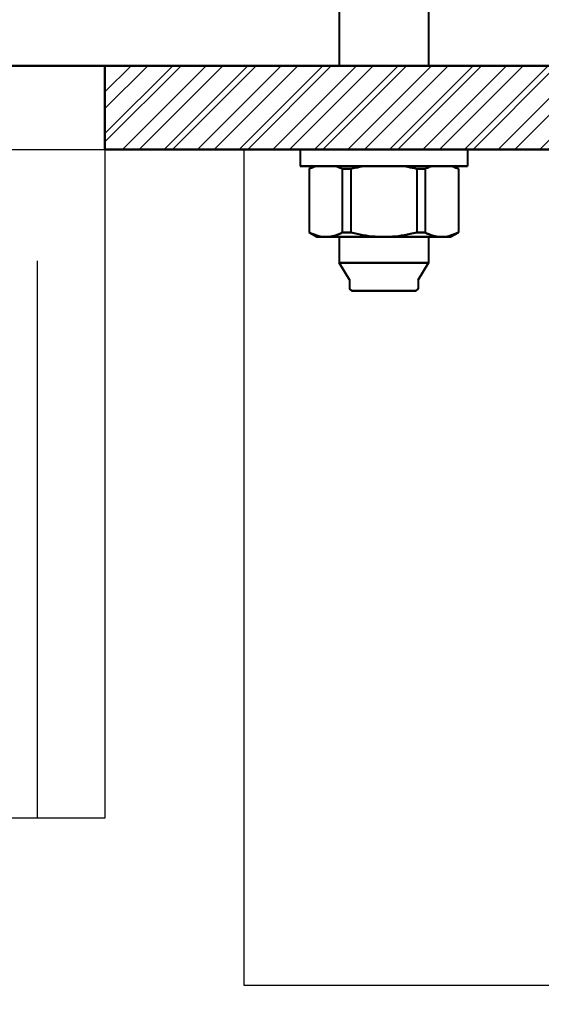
# Model space of a CAD drawing. Header units: millimetres. Extents: x 1415 to 3549, y 2194 to 4677.
# Drawn here: x 1796.9767 to 1797.0703, y 2309.1696 to 2309.3456 of the extents above; entities that cross this region are included whole.
import ezdxf

# ---------------------------------------------------------------- set-up
doc = ezdxf.new("R2010")
doc.units = ezdxf.units.MM
doc.linetypes.add('phl_center', pattern=[0.75, 0.4, -0.35])
doc.linetypes.add('phl_thick', pattern=[0])
doc.layers.get('0').update_dxf_attribs({"plot": 0})
for name, color, linetype, lineweight in [('armature longitudinali', 5, 'Continuous', 9), ('Layer3', 7, 'Continuous', 15), ('Layer4', 7, 'Continuous', 15), ('quote', 252, 'Continuous', 5), ('Setti', 5, 'Continuous', 30), ('sezionato particolari', 7, 'Continuous', 30)]:
    doc.layers.add(name, color=color, linetype=linetype, lineweight=lineweight)
doc.layers.add('projection', color=7, linetype='Continuous')
doc.styles.get("Standard").update_dxf_attribs({"font": 'arial.ttf'})
doc.dimstyles.new('quote acciaio', dxfattribs={"dimtxt": 0.01, "dimasz": 0.0025, "dimexe": 0, "dimexo": 0, "dimgap": 0.005, "dimtad": 2, "dimdec": 0, "dimlfac": 1000, "dimzin": 0, "dimdsep": 46, "dimtxsty": 'Standard', "dimblk": 'ARCHTICK', "dimcen": 0, "dimclre": 252, "dimadec": 0, "dimazin": 0, "dimtfac": 1, "dimtdec": 0, "dimtofl": 0, "dimtmove": 0, "dimatfit": 3, "dimfxl": 0.01, "dimfxlon": 1, "dimtolj": 1, "dimtzin": 0, "dimarcsym": 0})

# ---------------------------------------------------------------- blocks, each defined once
blk = doc.blocks.new('_ArchTick')
at = {"color": 0, "linetype": 'ByBlock', "const_width": 0.15}
blk.add_lwpolyline([(-0.5, -0.5), (0.5, 0.5)], dxfattribs=at)
blk = doc.blocks.new('*D1401')
at = {"layer": 'Defpoints', "color": 0, "linetype": 'phl_thick', "transparency": 16777216}
for p in [(1797.01704, 2309.3223), (1797.18511, 2309.3223), (1797.01704, 2309.1723)]:
    blk.add_point(p, dxfattribs=at)
at = {"layer": 'quote', "color": 252, "linetype": 'phl_thick', "lineweight": -2, "transparency": 16777216}
for p, q in [((1797.17511, 2309.3223), (1797.18511, 2309.3223)), ((1797.17511, 2309.1723), (1797.18511, 2309.1723))]:
    blk.add_line(p, q, dxfattribs=at)
at = {"layer": 'quote', "color": 0, "linetype": 'Continuous', "lineweight": -2, "transparency": 16777216}
blk.add_line((1797.18511, 2309.1723), (1797.18511, 2309.3223), dxfattribs=at)
at = {"layer": 'quote', "color": 0, "linetype": 'phl_thick', "lineweight": -2, "transparency": 16777216, "xscale": 0.0025, "yscale": 0.0025, "zscale": 0.0025}
for p, rotation in [((1797.18511, 2309.3223), 90), ((1797.18511, 2309.1723), 270)]:
    blk.add_blockref('_ArchTick', p, dxfattribs=dict(at, rotation=rotation))
at = {"layer": 'quote', "color": 0, "linetype": 'phl_thick', "transparency": 16777216, "insert": (1797.20032, 2309.2473), "char_height": 0.01, "width": 0.0221809, "attachment_point": 5, "rotation": 90}
blk.add_mtext('\\A1;{\\H2x;150}', dxfattribs=at)

msp = doc.modelspace()

# ---------------------------------------------------------------- hatches: boundary and pattern name
at = {"layer": 'quote', "transparency": 33554687}
h = msp.add_hatch(dxfattribs=at)
h.set_pattern_fill('ANSI32', color=256, scale=0.001)
h.set_pattern_definition([(45, (5.936466, -4.328958), (-0.00673519209, 0.00673519209), []), (45, (5.940956, -4.328958), (-0.00673519209, 0.00673519209), [])])
h.paths.add_polyline_path([(1797.12087, 2309.3223), (1797.12087, 2309.3373), (1797.19204, 2309.3373), (1797.19204, 2309.3223)])
h.paths.add_polyline_path([(1797.12087, 2309.3373), (1797.12087, 2309.3223), (1796.99204, 2309.3223), (1796.99204, 2309.3373)])
h = msp.add_hatch(dxfattribs=at)
h.set_pattern_fill('ANSI32', color=256, scale=0.001)
h.set_pattern_definition([(45, (7.92409, -4.328958), (-0.00673519209, 0.00673519209), []), (45, (7.92858, -4.328958), (-0.00673519209, 0.00673519209), [])])
h.paths.add_polyline_path([(1797.06322, 2309.3223), (1797.06321, 2309.3373), (1796.99204, 2309.3373), (1796.99204, 2309.3223)])
h.paths.add_polyline_path([(1797.06321, 2309.3373), (1797.06322, 2309.3223), (1797.19204, 2309.3223), (1797.19204, 2309.3373)])

# ---------------------------------------------------------------- linework, layer by layer
at = {"layer": 'armature longitudinali'}
msp.add_lwpolyline([(1794.84823, 2309.3223), (1796.99204, 2309.3223), (1796.99204, 2309.2023), (1796.69845, 2309.2023)], dxfattribs=at)
at = {"layer": 'armature longitudinali', "linetype": 'phl_center', "lineweight": 5, "ltscale": 0.1}
msp.add_lwpolyline([(1796.97995, 2309.3223), (1796.99204, 2309.3223), (1796.99204, 2309.2023), (1796.97995, 2309.2023)], close=True, dxfattribs=at)
at = {"layer": 'Layer3'}
msp.add_line((1796.99204, 2309.3373), (1797.19204, 2309.3373), dxfattribs=at)
at = {"layer": 'Layer4'}
msp.add_lwpolyline([(1797.08175, 2309.1723), (1797.01704, 2309.1723), (1797.01704, 2309.3223)], dxfattribs=at)
at = {"layer": 'projection', "color": 7, "linetype": 'phl_thick'}
for p, q in [((1797.03404, 2309.38015), (1797.03404, 2309.3373)), ((1797.05004, 2309.38015), (1797.05004, 2309.3373)), ((1797.05704, 2309.3223), (1797.02704, 2309.3223)), ((1797.02704, 2309.3223), (1797.02704, 2309.3193)), ((1797.02704, 2309.3223), (1797.05704, 2309.3223)), ((1797.02704, 2309.3223), (1797.02704, 2309.3193)), ((1797.05704, 2309.3223), (1797.05704, 2309.3193)), ((1797.05704, 2309.3223), (1797.05704, 2309.3193)), ((1797.05704, 2309.3193), (1797.02704, 2309.3193)), ((1797.02704, 2309.3193), (1797.05704, 2309.3193)), ((1797.02952, 2309.3193), (1797.02867, 2309.31881)), ((1797.02867, 2309.31881), (1797.02952, 2309.3193)), ((1797.0287, 2309.31881), (1797.02867, 2309.31881)), ((1797.0287, 2309.31881), (1797.02867, 2309.31881)), ((1797.02867, 2309.31881), (1797.02867, 2309.30739)), ((1797.02867, 2309.31881), (1797.0287, 2309.31881)), ((1797.02867, 2309.31881), (1797.0287, 2309.31881)), ((1797.02867, 2309.31881), (1797.02867, 2309.30739)), ((1797.0289, 2309.31891), (1797.0287, 2309.31881)), ((1797.0289, 2309.31891), (1797.0287, 2309.31881)), ((1797.0287, 2309.31881), (1797.0289, 2309.31891)), ((1797.0287, 2309.31881), (1797.0289, 2309.31891)), ((1797.0291, 2309.319), (1797.0289, 2309.31891)), ((1797.0291, 2309.319), (1797.0289, 2309.31891)), ((1797.0289, 2309.31891), (1797.0291, 2309.319)), ((1797.0289, 2309.31891), (1797.0291, 2309.319)), ((1797.02929, 2309.31908), (1797.0291, 2309.319)), ((1797.02929, 2309.31908), (1797.0291, 2309.319)), ((1797.0291, 2309.319), (1797.02929, 2309.31908)), ((1797.0291, 2309.319), (1797.02929, 2309.31908)), ((1797.02949, 2309.31916), (1797.02929, 2309.31908)), ((1797.02949, 2309.31916), (1797.02929, 2309.31908)), ((1797.02929, 2309.31908), (1797.02949, 2309.31916)), ((1797.02929, 2309.31908), (1797.02949, 2309.31916)), ((1797.02968, 2309.31923), (1797.02949, 2309.31916)), ((1797.02968, 2309.31923), (1797.02949, 2309.31916)), ((1797.02949, 2309.31916), (1797.02968, 2309.31923)), ((1797.02949, 2309.31916), (1797.02968, 2309.31923)), ((1797.02987, 2309.3193), (1797.02968, 2309.31923)), ((1797.02987, 2309.3193), (1797.02968, 2309.31923)), ((1797.02968, 2309.31923), (1797.02987, 2309.3193)), ((1797.02968, 2309.31923), (1797.02987, 2309.3193)), ((1797.03362, 2309.31923), (1797.03343, 2309.3193)), ((1797.03362, 2309.31923), (1797.03343, 2309.3193)), ((1797.03343, 2309.3193), (1797.03362, 2309.31923)), ((1797.03343, 2309.3193), (1797.03362, 2309.31923)), ((1797.03381, 2309.31916), (1797.03362, 2309.31923)), ((1797.03381, 2309.31916), (1797.03362, 2309.31923)), ((1797.03362, 2309.31923), (1797.03381, 2309.31916)), ((1797.03362, 2309.31923), (1797.03381, 2309.31916)), ((1797.03401, 2309.31908), (1797.03381, 2309.31916)), ((1797.03401, 2309.31908), (1797.03381, 2309.31916)), ((1797.03381, 2309.31916), (1797.03401, 2309.31908)), ((1797.03381, 2309.31916), (1797.03401, 2309.31908)), ((1797.0342, 2309.319), (1797.03401, 2309.31908)), ((1797.0342, 2309.319), (1797.03401, 2309.31908)), ((1797.03401, 2309.31908), (1797.0342, 2309.319)), ((1797.03401, 2309.31908), (1797.0342, 2309.319)), ((1797.0344, 2309.31891), (1797.0342, 2309.319)), ((1797.0344, 2309.31891), (1797.0342, 2309.319)), ((1797.0342, 2309.319), (1797.0344, 2309.31891)), ((1797.0342, 2309.319), (1797.0344, 2309.31891)), ((1797.0346, 2309.31881), (1797.0344, 2309.31891)), ((1797.0346, 2309.31881), (1797.0344, 2309.31891)), ((1797.0344, 2309.31891), (1797.0346, 2309.31881)), ((1797.0344, 2309.31891), (1797.0346, 2309.31881)), ((1797.03614, 2309.31881), (1797.0346, 2309.31881)), ((1797.03614, 2309.31881), (1797.0346, 2309.31881)), ((1797.0346, 2309.31881), (1797.0346, 2309.30739)), ((1797.0346, 2309.31881), (1797.0346, 2309.30739)), ((1797.0346, 2309.31881), (1797.03614, 2309.31881)), ((1797.0346, 2309.31881), (1797.03614, 2309.31881)), ((1797.0346, 2309.31881), (1797.0346, 2309.30739)), ((1797.0346, 2309.31881), (1797.0346, 2309.30739)), ((1797.03654, 2309.31891), (1797.03614, 2309.31881)), ((1797.03654, 2309.31891), (1797.03614, 2309.31881)), ((1797.03614, 2309.31881), (1797.03654, 2309.31891)), ((1797.03614, 2309.31881), (1797.03654, 2309.31891)), ((1797.03614, 2309.31881), (1797.03614, 2309.30739)), ((1797.03614, 2309.31881), (1797.03614, 2309.30739)), ((1797.03614, 2309.31881), (1797.03614, 2309.30739)), ((1797.03614, 2309.31881), (1797.03614, 2309.30739)), ((1797.03694, 2309.319), (1797.03654, 2309.31891)), ((1797.03694, 2309.319), (1797.03654, 2309.31891)), ((1797.03654, 2309.31891), (1797.03694, 2309.319)), ((1797.03654, 2309.31891), (1797.03694, 2309.319)), ((1797.03733, 2309.31908), (1797.03694, 2309.319)), ((1797.03733, 2309.31908), (1797.03694, 2309.319)), ((1797.03694, 2309.319), (1797.03733, 2309.31908)), ((1797.03694, 2309.319), (1797.03733, 2309.31908)), ((1797.03771, 2309.31916), (1797.03733, 2309.31908)), ((1797.03771, 2309.31916), (1797.03733, 2309.31908)), ((1797.03733, 2309.31908), (1797.03771, 2309.31916)), ((1797.03733, 2309.31908), (1797.03771, 2309.31916)), ((1797.0381, 2309.31923), (1797.03771, 2309.31916)), ((1797.0381, 2309.31923), (1797.03771, 2309.31916)), ((1797.03771, 2309.31916), (1797.0381, 2309.31923)), ((1797.03771, 2309.31916), (1797.0381, 2309.31923)), ((1797.03847, 2309.3193), (1797.0381, 2309.31923)), ((1797.03847, 2309.3193), (1797.0381, 2309.31923)), ((1797.0381, 2309.31923), (1797.03847, 2309.3193)), ((1797.0381, 2309.31923), (1797.03847, 2309.3193)), ((1797.04599, 2309.31923), (1797.04561, 2309.3193)), ((1797.04599, 2309.31923), (1797.04561, 2309.3193)), ((1797.04561, 2309.3193), (1797.04599, 2309.31923)), ((1797.04561, 2309.3193), (1797.04599, 2309.31923)), ((1797.04637, 2309.31916), (1797.04599, 2309.31923)), ((1797.04637, 2309.31916), (1797.04599, 2309.31923)), ((1797.04599, 2309.31923), (1797.04637, 2309.31916)), ((1797.04599, 2309.31923), (1797.04637, 2309.31916)), ((1797.04676, 2309.31908), (1797.04637, 2309.31916)), ((1797.04676, 2309.31908), (1797.04637, 2309.31916)), ((1797.04637, 2309.31916), (1797.04676, 2309.31908)), ((1797.04637, 2309.31916), (1797.04676, 2309.31908)), ((1797.04715, 2309.319), (1797.04676, 2309.31908)), ((1797.04715, 2309.319), (1797.04676, 2309.31908)), ((1797.04676, 2309.31908), (1797.04715, 2309.319)), ((1797.04676, 2309.31908), (1797.04715, 2309.319)), ((1797.04755, 2309.31891), (1797.04715, 2309.319)), ((1797.04755, 2309.31891), (1797.04715, 2309.319)), ((1797.04715, 2309.319), (1797.04755, 2309.31891)), ((1797.04715, 2309.319), (1797.04755, 2309.31891)), ((1797.04795, 2309.31881), (1797.04755, 2309.31891)), ((1797.04795, 2309.31881), (1797.04755, 2309.31891)), ((1797.04755, 2309.31891), (1797.04795, 2309.31881)), ((1797.04755, 2309.31891), (1797.04795, 2309.31881)), ((1797.04948, 2309.31881), (1797.04795, 2309.31881)), ((1797.04948, 2309.31881), (1797.04795, 2309.31881)), ((1797.04795, 2309.31881), (1797.04795, 2309.30739)), ((1797.04795, 2309.31881), (1797.04795, 2309.30739)), ((1797.04795, 2309.31881), (1797.04948, 2309.31881)), ((1797.04795, 2309.31881), (1797.04948, 2309.31881)), ((1797.04795, 2309.31881), (1797.04795, 2309.30739)), ((1797.04795, 2309.31881), (1797.04795, 2309.30739)), ((1797.04968, 2309.31891), (1797.04948, 2309.31881)), ((1797.04968, 2309.31891), (1797.04948, 2309.31881)), ((1797.04948, 2309.31881), (1797.04968, 2309.31891)), ((1797.04948, 2309.31881), (1797.04968, 2309.31891)), ((1797.04948, 2309.31881), (1797.04948, 2309.30739)), ((1797.04948, 2309.31881), (1797.04948, 2309.30739)), ((1797.04948, 2309.31881), (1797.04948, 2309.30739)), ((1797.04948, 2309.31881), (1797.04948, 2309.30739)), ((1797.04988, 2309.319), (1797.04968, 2309.31891)), ((1797.04988, 2309.319), (1797.04968, 2309.31891)), ((1797.04968, 2309.31891), (1797.04988, 2309.319)), ((1797.04968, 2309.31891), (1797.04988, 2309.319)), ((1797.05008, 2309.31908), (1797.04988, 2309.319)), ((1797.05008, 2309.31908), (1797.04988, 2309.319)), ((1797.04988, 2309.319), (1797.05008, 2309.31908)), ((1797.04988, 2309.319), (1797.05008, 2309.31908)), ((1797.05027, 2309.31916), (1797.05008, 2309.31908)), ((1797.05027, 2309.31916), (1797.05008, 2309.31908)), ((1797.05008, 2309.31908), (1797.05027, 2309.31916)), ((1797.05008, 2309.31908), (1797.05027, 2309.31916)), ((1797.05046, 2309.31923), (1797.05027, 2309.31916)), ((1797.05046, 2309.31923), (1797.05027, 2309.31916)), ((1797.05027, 2309.31916), (1797.05046, 2309.31923)), ((1797.05027, 2309.31916), (1797.05046, 2309.31923)), ((1797.05065, 2309.3193), (1797.05046, 2309.31923)), ((1797.05065, 2309.3193), (1797.05046, 2309.31923)), ((1797.05046, 2309.31923), (1797.05065, 2309.3193)), ((1797.05046, 2309.31923), (1797.05065, 2309.3193)), ((1797.05441, 2309.31923), (1797.05422, 2309.3193)), ((1797.05441, 2309.31923), (1797.05422, 2309.3193)), ((1797.05422, 2309.3193), (1797.05441, 2309.31923)), ((1797.05422, 2309.3193), (1797.05441, 2309.31923)), ((1797.0546, 2309.31916), (1797.05441, 2309.31923)), ((1797.0546, 2309.31916), (1797.05441, 2309.31923)), ((1797.05441, 2309.31923), (1797.0546, 2309.31916)), ((1797.05441, 2309.31923), (1797.0546, 2309.31916)), ((1797.05542, 2309.31881), (1797.05456, 2309.3193)), ((1797.05456, 2309.3193), (1797.05542, 2309.31881)), ((1797.05479, 2309.31908), (1797.0546, 2309.31916)), ((1797.05479, 2309.31908), (1797.0546, 2309.31916)), ((1797.0546, 2309.31916), (1797.05479, 2309.31908)), ((1797.0546, 2309.31916), (1797.05479, 2309.31908)), ((1797.05499, 2309.319), (1797.05479, 2309.31908)), ((1797.05499, 2309.319), (1797.05479, 2309.31908)), ((1797.05479, 2309.31908), (1797.05499, 2309.319)), ((1797.05479, 2309.31908), (1797.05499, 2309.319)), ((1797.05519, 2309.31891), (1797.05499, 2309.319)), ((1797.05519, 2309.31891), (1797.05499, 2309.319)), ((1797.05499, 2309.319), (1797.05519, 2309.31891)), ((1797.05499, 2309.319), (1797.05519, 2309.31891)), ((1797.05539, 2309.31881), (1797.05519, 2309.31891)), ((1797.05539, 2309.31881), (1797.05519, 2309.31891)), ((1797.05519, 2309.31891), (1797.05539, 2309.31881)), ((1797.05519, 2309.31891), (1797.05539, 2309.31881)), ((1797.05542, 2309.31881), (1797.05539, 2309.31881)), ((1797.05542, 2309.31881), (1797.05539, 2309.31881)), ((1797.05539, 2309.31881), (1797.05542, 2309.31881)), ((1797.05539, 2309.31881), (1797.05542, 2309.31881)), ((1797.05542, 2309.31881), (1797.05542, 2309.30739)), ((1797.05542, 2309.31881), (1797.05542, 2309.30739)), ((1797.0287, 2309.30739), (1797.02867, 2309.30739)), ((1797.0287, 2309.30739), (1797.02867, 2309.30739)), ((1797.03004, 2309.3066), (1797.02867, 2309.30739)), ((1797.02867, 2309.30739), (1797.0287, 2309.30739)), ((1797.02867, 2309.30739), (1797.0287, 2309.30739)), ((1797.02867, 2309.30739), (1797.03004, 2309.3066)), ((1797.02905, 2309.30722), (1797.0287, 2309.30739)), ((1797.02905, 2309.30722), (1797.0287, 2309.30739)), ((1797.0287, 2309.30739), (1797.02905, 2309.30722)), ((1797.0287, 2309.30739), (1797.02905, 2309.30722)), ((1797.02939, 2309.30708), (1797.02905, 2309.30722)), ((1797.02939, 2309.30708), (1797.02905, 2309.30722)), ((1797.02905, 2309.30722), (1797.02939, 2309.30708)), ((1797.02905, 2309.30722), (1797.02939, 2309.30708)), ((1797.03429, 2309.30724), (1797.03398, 2309.3071)), ((1797.03429, 2309.30724), (1797.03398, 2309.3071)), ((1797.03398, 2309.3071), (1797.03429, 2309.30724)), ((1797.03398, 2309.3071), (1797.03429, 2309.30724)), ((1797.0346, 2309.30739), (1797.03429, 2309.30724)), ((1797.0346, 2309.30739), (1797.03429, 2309.30724)), ((1797.03429, 2309.30724), (1797.0346, 2309.30739)), ((1797.03429, 2309.30724), (1797.0346, 2309.30739)), ((1797.03614, 2309.30739), (1797.0346, 2309.30739)), ((1797.03614, 2309.30739), (1797.0346, 2309.30739)), ((1797.0346, 2309.30739), (1797.03614, 2309.30739)), ((1797.0346, 2309.30739), (1797.03614, 2309.30739)), ((1797.03671, 2309.30725), (1797.03614, 2309.30739)), ((1797.03671, 2309.30725), (1797.03614, 2309.30739)), ((1797.03614, 2309.30739), (1797.03671, 2309.30725)), ((1797.03614, 2309.30739), (1797.03671, 2309.30725)), ((1797.03727, 2309.30713), (1797.03671, 2309.30725)), ((1797.03727, 2309.30713), (1797.03671, 2309.30725)), ((1797.03671, 2309.30725), (1797.03727, 2309.30713)), ((1797.03671, 2309.30725), (1797.03727, 2309.30713)), ((1797.04737, 2309.30725), (1797.04681, 2309.30713)), ((1797.04737, 2309.30725), (1797.04681, 2309.30713)), ((1797.04681, 2309.30713), (1797.04737, 2309.30725)), ((1797.04681, 2309.30713), (1797.04737, 2309.30725)), ((1797.04795, 2309.30739), (1797.04737, 2309.30725)), ((1797.04795, 2309.30739), (1797.04737, 2309.30725)), ((1797.04737, 2309.30725), (1797.04795, 2309.30739)), ((1797.04737, 2309.30725), (1797.04795, 2309.30739)), ((1797.04948, 2309.30739), (1797.04795, 2309.30739)), ((1797.04948, 2309.30739), (1797.04795, 2309.30739)), ((1797.04795, 2309.30739), (1797.04948, 2309.30739)), ((1797.04795, 2309.30739), (1797.04948, 2309.30739)), ((1797.0498, 2309.30724), (1797.04948, 2309.30739)), ((1797.0498, 2309.30724), (1797.04948, 2309.30739)), ((1797.04948, 2309.30739), (1797.0498, 2309.30724)), ((1797.04948, 2309.30739), (1797.0498, 2309.30724)), ((1797.05011, 2309.3071), (1797.0498, 2309.30724)), ((1797.05011, 2309.3071), (1797.0498, 2309.30724)), ((1797.0498, 2309.30724), (1797.05011, 2309.3071)), ((1797.0498, 2309.30724), (1797.05011, 2309.3071)), ((1797.05542, 2309.30739), (1797.05404, 2309.3066)), ((1797.05404, 2309.3066), (1797.05542, 2309.30739)), ((1797.05504, 2309.30722), (1797.0547, 2309.30708)), ((1797.05504, 2309.30722), (1797.0547, 2309.30708)), ((1797.0547, 2309.30708), (1797.05504, 2309.30722)), ((1797.0547, 2309.30708), (1797.05504, 2309.30722)), ((1797.05539, 2309.30739), (1797.05504, 2309.30722)), ((1797.05539, 2309.30739), (1797.05504, 2309.30722)), ((1797.05504, 2309.30722), (1797.05539, 2309.30739)), ((1797.05504, 2309.30722), (1797.05539, 2309.30739)), ((1797.05542, 2309.30739), (1797.05539, 2309.30739)), ((1797.05542, 2309.30739), (1797.05539, 2309.30739)), ((1797.05539, 2309.30739), (1797.05542, 2309.30739)), ((1797.05539, 2309.30739), (1797.05542, 2309.30739)), ((1797.02972, 2309.30695), (1797.02939, 2309.30708)), ((1797.02972, 2309.30695), (1797.02939, 2309.30708)), ((1797.02939, 2309.30708), (1797.02972, 2309.30695)), ((1797.02939, 2309.30708), (1797.02972, 2309.30695)), ((1797.03005, 2309.30684), (1797.02972, 2309.30695)), ((1797.03005, 2309.30684), (1797.02972, 2309.30695)), ((1797.02972, 2309.30695), (1797.03005, 2309.30684)), ((1797.02972, 2309.30695), (1797.03005, 2309.30684)), ((1797.05404, 2309.3066), (1797.03004, 2309.3066)), ((1797.03004, 2309.3066), (1797.05404, 2309.3066)), ((1797.03038, 2309.30675), (1797.03005, 2309.30684)), ((1797.03038, 2309.30675), (1797.03005, 2309.30684)), ((1797.03005, 2309.30684), (1797.03038, 2309.30675)), ((1797.03005, 2309.30684), (1797.03038, 2309.30675)), ((1797.0307, 2309.30669), (1797.03038, 2309.30675)), ((1797.0307, 2309.30669), (1797.03038, 2309.30675)), ((1797.03038, 2309.30675), (1797.0307, 2309.30669)), ((1797.03038, 2309.30675), (1797.0307, 2309.30669)), ((1797.03101, 2309.30664), (1797.0307, 2309.30669)), ((1797.03101, 2309.30664), (1797.0307, 2309.30669)), ((1797.0307, 2309.30669), (1797.03101, 2309.30664)), ((1797.0307, 2309.30669), (1797.03101, 2309.30664)), ((1797.03133, 2309.30661), (1797.03101, 2309.30664)), ((1797.03133, 2309.30661), (1797.03101, 2309.30664)), ((1797.03101, 2309.30664), (1797.03133, 2309.30661)), ((1797.03101, 2309.30664), (1797.03133, 2309.30661)), ((1797.03165, 2309.3066), (1797.03133, 2309.30661)), ((1797.03165, 2309.3066), (1797.03133, 2309.30661)), ((1797.03133, 2309.30661), (1797.03165, 2309.3066)), ((1797.03133, 2309.30661), (1797.03165, 2309.3066)), ((1797.03194, 2309.30661), (1797.03165, 2309.3066)), ((1797.03194, 2309.30661), (1797.03165, 2309.3066)), ((1797.03165, 2309.3066), (1797.03194, 2309.30661)), ((1797.03165, 2309.3066), (1797.03194, 2309.30661)), ((1797.03222, 2309.30663), (1797.03194, 2309.30661)), ((1797.03222, 2309.30663), (1797.03194, 2309.30661)), ((1797.03194, 2309.30661), (1797.03222, 2309.30663)), ((1797.03194, 2309.30661), (1797.03222, 2309.30663)), ((1797.03251, 2309.30667), (1797.03222, 2309.30663)), ((1797.03251, 2309.30667), (1797.03222, 2309.30663)), ((1797.03222, 2309.30663), (1797.03251, 2309.30667)), ((1797.03222, 2309.30663), (1797.03251, 2309.30667)), ((1797.0328, 2309.30672), (1797.03251, 2309.30667)), ((1797.0328, 2309.30672), (1797.03251, 2309.30667)), ((1797.03251, 2309.30667), (1797.0328, 2309.30672)), ((1797.03251, 2309.30667), (1797.0328, 2309.30672)), ((1797.03309, 2309.3068), (1797.0328, 2309.30672)), ((1797.03309, 2309.3068), (1797.0328, 2309.30672)), ((1797.0328, 2309.30672), (1797.03309, 2309.3068)), ((1797.0328, 2309.30672), (1797.03309, 2309.3068)), ((1797.03338, 2309.30688), (1797.03309, 2309.3068)), ((1797.03338, 2309.30688), (1797.03309, 2309.3068)), ((1797.03309, 2309.3068), (1797.03338, 2309.30688)), ((1797.03309, 2309.3068), (1797.03338, 2309.30688)), ((1797.03368, 2309.30698), (1797.03338, 2309.30688)), ((1797.03368, 2309.30698), (1797.03338, 2309.30688)), ((1797.03338, 2309.30688), (1797.03368, 2309.30698)), ((1797.03338, 2309.30688), (1797.03368, 2309.30698)), ((1797.03398, 2309.3071), (1797.03368, 2309.30698)), ((1797.03398, 2309.3071), (1797.03368, 2309.30698)), ((1797.03368, 2309.30698), (1797.03398, 2309.3071)), ((1797.03368, 2309.30698), (1797.03398, 2309.3071)), ((1797.03404, 2309.3066), (1797.03404, 2309.30193)), ((1797.03404, 2309.3066), (1797.03404, 2309.30193)), ((1797.03783, 2309.30701), (1797.03727, 2309.30713)), ((1797.03783, 2309.30701), (1797.03727, 2309.30713)), ((1797.03727, 2309.30713), (1797.03783, 2309.30701)), ((1797.03727, 2309.30713), (1797.03783, 2309.30701)), ((1797.03837, 2309.30692), (1797.03783, 2309.30701)), ((1797.03837, 2309.30692), (1797.03783, 2309.30701)), ((1797.03783, 2309.30701), (1797.03837, 2309.30692)), ((1797.03783, 2309.30701), (1797.03837, 2309.30692)), ((1797.0389, 2309.30683), (1797.03837, 2309.30692)), ((1797.0389, 2309.30683), (1797.03837, 2309.30692)), ((1797.03837, 2309.30692), (1797.0389, 2309.30683)), ((1797.03837, 2309.30692), (1797.0389, 2309.30683)), ((1797.03943, 2309.30676), (1797.0389, 2309.30683)), ((1797.03943, 2309.30676), (1797.0389, 2309.30683)), ((1797.0389, 2309.30683), (1797.03943, 2309.30676)), ((1797.0389, 2309.30683), (1797.03943, 2309.30676)), ((1797.03996, 2309.3067), (1797.03943, 2309.30676)), ((1797.03996, 2309.3067), (1797.03943, 2309.30676)), ((1797.03943, 2309.30676), (1797.03996, 2309.3067)), ((1797.03943, 2309.30676), (1797.03996, 2309.3067)), ((1797.04048, 2309.30666), (1797.03996, 2309.3067)), ((1797.04048, 2309.30666), (1797.03996, 2309.3067)), ((1797.03996, 2309.3067), (1797.04048, 2309.30666)), ((1797.03996, 2309.3067), (1797.04048, 2309.30666)), ((1797.041, 2309.30663), (1797.04048, 2309.30666)), ((1797.041, 2309.30663), (1797.04048, 2309.30666)), ((1797.04048, 2309.30666), (1797.041, 2309.30663)), ((1797.04048, 2309.30666), (1797.041, 2309.30663)), ((1797.04152, 2309.30661), (1797.041, 2309.30663)), ((1797.04152, 2309.30661), (1797.041, 2309.30663)), ((1797.041, 2309.30663), (1797.04152, 2309.30661)), ((1797.041, 2309.30663), (1797.04152, 2309.30661)), ((1797.04204, 2309.3066), (1797.04152, 2309.30661)), ((1797.04204, 2309.3066), (1797.04152, 2309.30661)), ((1797.04152, 2309.30661), (1797.04204, 2309.3066)), ((1797.04152, 2309.30661), (1797.04204, 2309.3066)), ((1797.04256, 2309.30661), (1797.04204, 2309.3066)), ((1797.04256, 2309.30661), (1797.04204, 2309.3066)), ((1797.04204, 2309.3066), (1797.04256, 2309.30661)), ((1797.04204, 2309.3066), (1797.04256, 2309.30661)), ((1797.04308, 2309.30663), (1797.04256, 2309.30661)), ((1797.04308, 2309.30663), (1797.04256, 2309.30661)), ((1797.04256, 2309.30661), (1797.04308, 2309.30663)), ((1797.04256, 2309.30661), (1797.04308, 2309.30663)), ((1797.0436, 2309.30666), (1797.04308, 2309.30663)), ((1797.0436, 2309.30666), (1797.04308, 2309.30663)), ((1797.04308, 2309.30663), (1797.0436, 2309.30666)), ((1797.04308, 2309.30663), (1797.0436, 2309.30666)), ((1797.04413, 2309.3067), (1797.0436, 2309.30666)), ((1797.04413, 2309.3067), (1797.0436, 2309.30666)), ((1797.0436, 2309.30666), (1797.04413, 2309.3067)), ((1797.0436, 2309.30666), (1797.04413, 2309.3067)), ((1797.04465, 2309.30676), (1797.04413, 2309.3067)), ((1797.04465, 2309.30676), (1797.04413, 2309.3067)), ((1797.04413, 2309.3067), (1797.04465, 2309.30676)), ((1797.04413, 2309.3067), (1797.04465, 2309.30676)), ((1797.04518, 2309.30683), (1797.04465, 2309.30676)), ((1797.04518, 2309.30683), (1797.04465, 2309.30676)), ((1797.04465, 2309.30676), (1797.04518, 2309.30683)), ((1797.04465, 2309.30676), (1797.04518, 2309.30683)), ((1797.04572, 2309.30692), (1797.04518, 2309.30683)), ((1797.04572, 2309.30692), (1797.04518, 2309.30683)), ((1797.04518, 2309.30683), (1797.04572, 2309.30692)), ((1797.04518, 2309.30683), (1797.04572, 2309.30692)), ((1797.04626, 2309.30701), (1797.04572, 2309.30692)), ((1797.04626, 2309.30701), (1797.04572, 2309.30692)), ((1797.04572, 2309.30692), (1797.04626, 2309.30701)), ((1797.04572, 2309.30692), (1797.04626, 2309.30701)), ((1797.04681, 2309.30713), (1797.04626, 2309.30701)), ((1797.04681, 2309.30713), (1797.04626, 2309.30701)), ((1797.04626, 2309.30701), (1797.04681, 2309.30713)), ((1797.04626, 2309.30701), (1797.04681, 2309.30713)), ((1797.05004, 2309.3066), (1797.05004, 2309.30193)), ((1797.05004, 2309.3066), (1797.05004, 2309.30193)), ((1797.05041, 2309.30698), (1797.05011, 2309.3071)), ((1797.05041, 2309.30698), (1797.05011, 2309.3071)), ((1797.05011, 2309.3071), (1797.05041, 2309.30698)), ((1797.05011, 2309.3071), (1797.05041, 2309.30698)), ((1797.05071, 2309.30688), (1797.05041, 2309.30698)), ((1797.05071, 2309.30688), (1797.05041, 2309.30698)), ((1797.05041, 2309.30698), (1797.05071, 2309.30688)), ((1797.05041, 2309.30698), (1797.05071, 2309.30688)), ((1797.051, 2309.3068), (1797.05071, 2309.30688)), ((1797.051, 2309.3068), (1797.05071, 2309.30688)), ((1797.05071, 2309.30688), (1797.051, 2309.3068)), ((1797.05071, 2309.30688), (1797.051, 2309.3068)), ((1797.05129, 2309.30672), (1797.051, 2309.3068)), ((1797.05129, 2309.30672), (1797.051, 2309.3068)), ((1797.051, 2309.3068), (1797.05129, 2309.30672)), ((1797.051, 2309.3068), (1797.05129, 2309.30672)), ((1797.05158, 2309.30667), (1797.05129, 2309.30672)), ((1797.05158, 2309.30667), (1797.05129, 2309.30672)), ((1797.05129, 2309.30672), (1797.05158, 2309.30667)), ((1797.05129, 2309.30672), (1797.05158, 2309.30667)), ((1797.05186, 2309.30663), (1797.05158, 2309.30667)), ((1797.05186, 2309.30663), (1797.05158, 2309.30667)), ((1797.05158, 2309.30667), (1797.05186, 2309.30663)), ((1797.05158, 2309.30667), (1797.05186, 2309.30663)), ((1797.05215, 2309.30661), (1797.05186, 2309.30663)), ((1797.05215, 2309.30661), (1797.05186, 2309.30663)), ((1797.05186, 2309.30663), (1797.05215, 2309.30661)), ((1797.05186, 2309.30663), (1797.05215, 2309.30661)), ((1797.05243, 2309.3066), (1797.05215, 2309.30661)), ((1797.05243, 2309.3066), (1797.05215, 2309.30661)), ((1797.05215, 2309.30661), (1797.05243, 2309.3066)), ((1797.05215, 2309.30661), (1797.05243, 2309.3066)), ((1797.05275, 2309.30661), (1797.05243, 2309.3066)), ((1797.05275, 2309.30661), (1797.05243, 2309.3066)), ((1797.05243, 2309.3066), (1797.05275, 2309.30661)), ((1797.05243, 2309.3066), (1797.05275, 2309.30661)), ((1797.05307, 2309.30664), (1797.05275, 2309.30661)), ((1797.05307, 2309.30664), (1797.05275, 2309.30661)), ((1797.05275, 2309.30661), (1797.05307, 2309.30664)), ((1797.05275, 2309.30661), (1797.05307, 2309.30664)), ((1797.05339, 2309.30669), (1797.05307, 2309.30664)), ((1797.05339, 2309.30669), (1797.05307, 2309.30664)), ((1797.05307, 2309.30664), (1797.05339, 2309.30669)), ((1797.05307, 2309.30664), (1797.05339, 2309.30669)), ((1797.05371, 2309.30675), (1797.05339, 2309.30669)), ((1797.05371, 2309.30675), (1797.05339, 2309.30669)), ((1797.05339, 2309.30669), (1797.05371, 2309.30675)), ((1797.05339, 2309.30669), (1797.05371, 2309.30675)), ((1797.05403, 2309.30684), (1797.05371, 2309.30675)), ((1797.05403, 2309.30684), (1797.05371, 2309.30675)), ((1797.05371, 2309.30675), (1797.05403, 2309.30684)), ((1797.05371, 2309.30675), (1797.05403, 2309.30684)), ((1797.05436, 2309.30695), (1797.05403, 2309.30684)), ((1797.05436, 2309.30695), (1797.05403, 2309.30684)), ((1797.05403, 2309.30684), (1797.05436, 2309.30695)), ((1797.05403, 2309.30684), (1797.05436, 2309.30695)), ((1797.0547, 2309.30708), (1797.05436, 2309.30695)), ((1797.0547, 2309.30708), (1797.05436, 2309.30695)), ((1797.05436, 2309.30695), (1797.0547, 2309.30708)), ((1797.05436, 2309.30695), (1797.0547, 2309.30708)), ((1797.05004, 2309.30193), (1797.03404, 2309.30193)), ((1797.05004, 2309.30193), (1797.03404, 2309.30193)), ((1797.03589, 2309.2989), (1797.03404, 2309.30193)), ((1797.03404, 2309.30193), (1797.05004, 2309.30193)), ((1797.03404, 2309.30193), (1797.05004, 2309.30193)), ((1797.03404, 2309.30193), (1797.03589, 2309.2989)), ((1797.05004, 2309.30193), (1797.04819, 2309.2989)), ((1797.04819, 2309.2989), (1797.05004, 2309.30193)), ((1797.03589, 2309.2989), (1797.03589, 2309.2973)), ((1797.03589, 2309.2989), (1797.03589, 2309.2973)), ((1797.04819, 2309.2989), (1797.04819, 2309.2973)), ((1797.04819, 2309.2989), (1797.04819, 2309.2973)), ((1797.03629, 2309.2969), (1797.03589, 2309.2973)), ((1797.03589, 2309.2973), (1797.03629, 2309.2969)), ((1797.04779, 2309.2969), (1797.03629, 2309.2969)), ((1797.03629, 2309.2969), (1797.04779, 2309.2969)), ((1797.04819, 2309.2973), (1797.04779, 2309.2969)), ((1797.04779, 2309.2969), (1797.04819, 2309.2973))]:
    msp.add_line(p, q, dxfattribs=at)
at = {"layer": 'Setti'}
msp.add_lwpolyline([(1796.09823, 2309.6373), (1794.84823, 2309.6373), (1794.84823, 2309.4873), (1794.84823, 2309.3373), (1796.09823, 2309.3373), (1797.34823, 2309.3373), (1797.34823, 2309.4873), (1797.34823, 2309.6373)], close=True, dxfattribs=at)
at = {"layer": 'sezionato particolari'}
for p, q in [((1796.99204, 2309.3373), (1796.99204, 2309.3223)), ((1796.99204, 2309.3223), (1796.99204, 2309.3373)), ((1796.99204, 2309.3223), (1797.19204, 2309.3223)), ((1797.19204, 2309.3223), (1796.99204, 2309.3223))]:
    msp.add_line(p, q, dxfattribs=at)

# ---------------------------------------------------------------- dimensions: what is measured, and where the dimension line sits
at = {"layer": 'quote', "linetype": 'phl_thick'}
dim = msp.add_linear_dim(base=(1797.18511, 2309.3223), p1=(1797.01704, 2309.1723), p2=(1797.01704, 2309.3223), angle=90, text='{\\H2x;<>}', dimstyle='quote acciaio', dxfattribs=at)
dim.commit()
dim.dimension.update_dxf_attribs({"geometry": '*D1401', "text_midpoint": (1797.20032, 2309.2473)})

doc.saveas('drawing.dxf')
